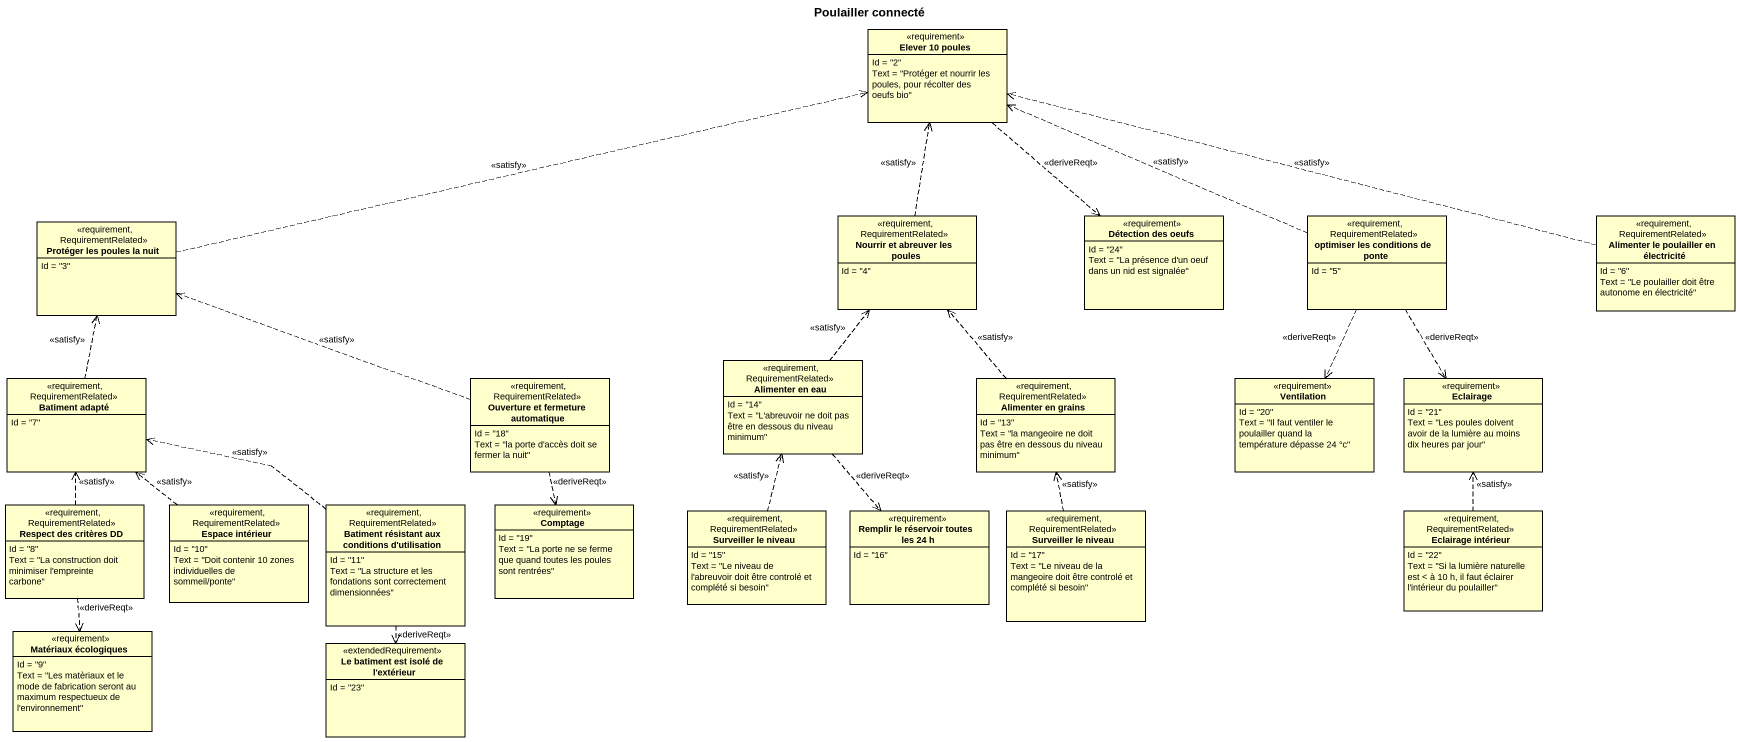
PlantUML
@startuml
title Poulailler connecté
hide circle
hide empty members
class "Elever 10 poules" as Elever_10_poules <<requirement>> {
  Id = "2"
  Text = "Protéger et nourrir les poules, pour récolter des oeufs bio"
}
class "Protéger les poules la nuit" as Protéger_les_poules_la_nuit <<requirement, RequirementRelated>> {
  Id = "3"
}
class "Nourrir et abreuver les poules" as Nourrir_et_abreuver_les <<requirement, RequirementRelated>> {
  Id = "4"
}
class "Détection des oeufs" as Détection_des_oeufs <<requirement>> {
  Id = "24"
  Text = "La présence d'un oeuf dans un nid est signalée"
}
class "optimiser les conditions de ponte" as optimiser_les_conditions_de <<requirement, RequirementRelated>> {
  Id = "5"
}
class "Alimenter le poulailler en électricité" as Alimenter_le_poulailler_en <<requirement, RequirementRelated>> {
  Id = "6"
  Text = "Le poulailler doit être autonome en électricité"
}
class "Batiment adapté" as Batiment_adapté <<requirement, RequirementRelated>> {
  Id = "7"
}
class "Ouverture et fermeture automatique" as Ouverture_et_fermeture <<requirement, RequirementRelated>> {
  Id = "18"
  Text = "la porte d'accès doit se fermer la nuit"
}
class "Alimenter en eau" as Alimenter_en_eau <<requirement, RequirementRelated>> {
  Id = "14"
  Text = "L'abreuvoir ne doit pas être en dessous du niveau minimum"
}
class "Alimenter en grains" as Alimenter_en_grains <<requirement, RequirementRelated>> {
  Id = "13"
  Text = "la mangeoire ne doit pas être en dessous du niveau minimum"
}
class Ventilation <<requirement>> {
  Id = "20"
  Text = "Il faut ventiler le poulailler quand la température dépasse 24 °c"
}
class Eclairage <<requirement>> {
  Id = "21"
  Text = "Les poules doivent avoir de la lumière au moins dix heures par jour"
}
class "Respect des critères DD" as Respect_des_critères_DD <<requirement, RequirementRelated>> {
  Id = "8"
  Text = "La construction doit minimiser l'empreinte carbone"
}
class "Espace intérieur" as Espace_intérieur <<requirement, RequirementRelated>> {
  Id = "10"
  Text = "Doit contenir 10 zones individuelles de sommeil/ponte"
}
class "Batiment résistant aux conditions d'utilisation" as Batiment_résistant_aux <<requirement, RequirementRelated>> {
  Id = "11"
  Text = "La structure et les fondations sont correctement dimensionnées"
}
class Comptage <<requirement>> {
  Id = "19"
  Text = "La porte ne se ferme que quand toutes les poules sont rentrées"
}
class "Surveiller le niveau" as Surveiller_le_niveau <<requirement, RequirementRelated>> {
  Id = "15"
  Text = "Le niveau de l'abreuvoir doit être controlé et complété si besoin"
}
class "Remplir le réservoir toutes les 24 h" as Remplir_le_réservoir_toutes <<requirement>> {
  Id = "16"
}
class "Surveiller le niveau" as Surveiller_le_niveau_2 <<requirement, RequirementRelated>> {
  Id = "17"
  Text = "Le niveau de la mangeoire doit être controlé et complété si besoin"
}
class "Eclairage intérieur" as Eclairage_intérieur <<requirement, RequirementRelated>> {
  Id = "22"
  Text = "Si la lumière naturelle est < à 10 h, il faut éclairer l'intérieur du poulailler"
}
class "Matériaux écologiques" as Matériaux_écologiques <<requirement>> {
  Id = "9"
  Text = "Les matèriaux et le mode de fabrication seront au maximum respectueux de l'environnement"
}
class "Le batiment est isolé de l'extérieur" as Le_batiment_est_isolé_de_l <<extendedRequirement>> {
  Id = "23"
}
Elever_10_poules ..> Détection_des_oeufs : <<deriveReqt>>
Protéger_les_poules_la_nuit .right.> Elever_10_poules : <<satisfy>>
Nourrir_et_abreuver_les .up.> Elever_10_poules : <<satisfy>>
optimiser_les_conditions_de .left.> Elever_10_poules : <<satisfy>>
optimiser_les_conditions_de ..> Ventilation : <<deriveReqt>>
optimiser_les_conditions_de ..> Eclairage : <<deriveReqt>>
Alimenter_le_poulailler_en .left.> Elever_10_poules : <<satisfy>>
Batiment_adapté .up.> Protéger_les_poules_la_nuit : <<satisfy>>
Ouverture_et_fermeture .left.> Protéger_les_poules_la_nuit : <<satisfy>>
Ouverture_et_fermeture ..> Comptage : <<deriveReqt>>
Alimenter_en_eau .up.> Nourrir_et_abreuver_les : <<satisfy>>
Alimenter_en_eau ..> Remplir_le_réservoir_toutes : <<deriveReqt>>
Alimenter_en_grains .up.> Nourrir_et_abreuver_les : <<satisfy>>
Respect_des_critères_DD .up.> Batiment_adapté : <<satisfy>>
Respect_des_critères_DD ..> Matériaux_écologiques : <<deriveReqt>>
Espace_intérieur .up.> Batiment_adapté : <<satisfy>>
Batiment_résistant_aux .left.> Batiment_adapté : <<satisfy>>
Batiment_résistant_aux ..> Le_batiment_est_isolé_de_l : <<deriveReqt>>
Surveiller_le_niveau .up.> Alimenter_en_eau : <<satisfy>>
Surveiller_le_niveau_2 .up.> Alimenter_en_grains : <<satisfy>>
Eclairage_intérieur .up.> Eclairage : <<satisfy>>
@enduml
